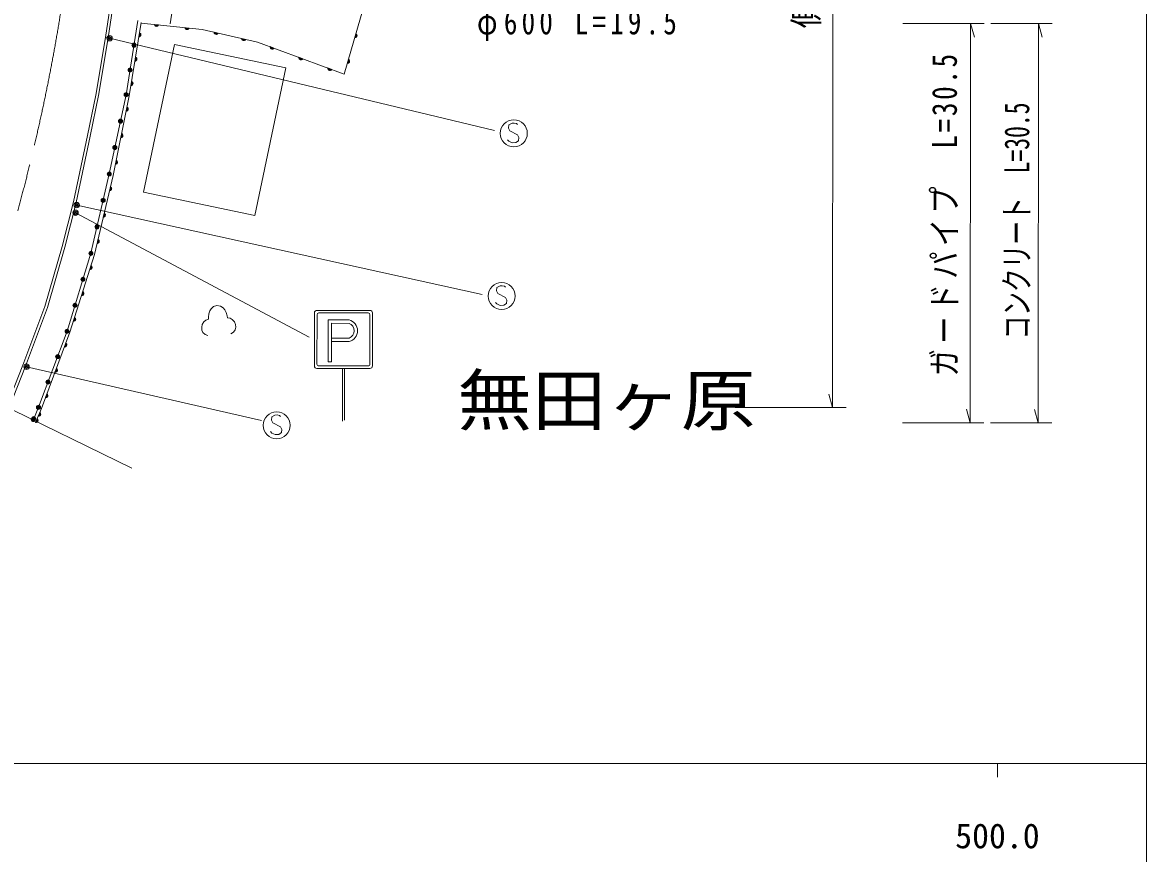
# Model space of a CAD drawing. Units: millimetres, scale not verified. Extents: x 40000 to 680000, y 20000 to 380000.
# Drawn here: x 496064 to 579000, y 198357 to 259664 of the extents above; entities that cross this region are included whole.
import ezdxf
from ezdxf.enums import TextEntityAlignment as Align

# ---------------------------------------------------------------- set-up
doc = ezdxf.new("R2010")
doc.units = ezdxf.units.MM
doc.header["$LTSCALE"] = 1000
doc.linetypes.add('CHAIN', pattern=[18.5, 12, -1.5, 3.5, -1.5])
for name, color, linetype, lineweight in [('M-BGD', 7, 'Continuous', 13), ('M-BMK', 2, 'CHAIN', 13), ('M-BMK-SRVR', 3, 'Continuous', 13), ('M-STR-HTXT', 7, 'Continuous', 13), ('M-STR-STRC', 7, 'Continuous', 13), ('M-TTL-BAND', 7, 'Continuous', 13)]:
    doc.layers.add(name, color=color, linetype=linetype, lineweight=lineweight)
doc.layers.add('M-BMK-HTXT', color=7, linetype='Continuous')
doc.styles.add('ＭＳ ゴシック', font='')
doc.styles.get('ＭＳ ゴシック').set_extended_font_data('MS Gothic')

msp = doc.modelspace()

# ---------------------------------------------------------------- linework, layer by layer
at = {"layer": 'M-BGD'}
for p, q in [((509654, 277107), (506972, 259563)), ((504579, 259822), (503713, 254331)), ((504673, 258615), (504717, 258888)), ((504734, 258879), (504692, 258619)), ((504710, 258622), (504751, 258870)), ((504766, 258850), (504731, 258636)), ((504752, 258651), (504781, 258829)), ((504794, 258796), (504774, 258678)), ((505808, 259500), (506082, 259471)), ((506075, 259453), (505812, 259481)), ((505816, 259463), (506067, 259436)), ((506047, 259420), (505832, 259443)), ((505848, 259423), (506027, 259404)), ((505995, 259389), (505876, 259402)), ((508065, 259260), (508339, 259231)), ((508331, 259214), (508069, 259241)), ((508073, 259223), (508323, 259196)), ((508304, 259180), (508089, 259203)), ((508105, 259183), (508284, 259164)), ((508252, 259150), (508133, 259162)), ((510212, 258926), (510482, 258865)), ((510472, 258849), (510214, 258907)), ((510216, 258888), (510462, 258832)), ((510440, 258819), (510230, 258867)), ((510243, 258845), (510419, 258805)), ((510386, 258794), (510269, 258821)), ((520599, 258552), (520675, 258817)), ((520691, 258806), (520618, 258552)), ((520637, 258553), (520706, 258795)), ((520719, 258773), (520659, 258565)), ((502391, 258527), (502194, 258560)), ((512250, 258465), (512519, 258404)), ((512509, 258388), (512252, 258446)), ((512254, 258427), (512499, 258372)), ((512478, 258358), (512267, 258406)), ((512281, 258384), (512456, 258345)), ((512423, 258334), (512306, 258360)), ((520681, 258578), (520731, 258751)), ((520740, 258717), (520707, 258602)), ((514585, 257749), (514337, 257841)), ((514337, 257822), (514573, 257734)), ((514338, 257860), (514597, 257764)), ((514550, 257724), (514347, 257798)), ((514358, 257775), (514527, 257713)), ((514493, 257707), (514380, 257748)), ((504379, 256815), (504424, 257087)), ((504441, 257079), (504398, 256818)), ((504417, 256821), (504457, 257070)), ((504472, 257049), (504438, 256836)), ((504458, 256851), (504487, 257029)), ((504500, 256996), (504481, 256878)), ((516718, 256963), (516470, 257054)), ((516470, 257035), (516706, 256948)), ((516471, 257073), (516730, 256978)), ((516683, 256937), (516481, 257012)), ((516491, 256989), (516660, 256927)), ((516626, 256920), (516513, 256962)), ((518604, 256287), (518863, 256191)), ((520057, 256667), (520133, 256933)), ((520149, 256922), (520076, 256668)), ((520094, 256669), (520164, 256911)), ((520176, 256889), (520117, 256681)), ((520139, 256694), (520189, 256867)), ((520198, 256833), (520165, 256717)), ((518603, 256249), (518839, 256162)), ((518851, 256177), (518604, 256268)), ((518816, 256151), (518614, 256226)), ((518624, 256203), (518793, 256140)), ((518759, 256134), (518646, 256175)), ((504086, 255015), (504130, 255287)), ((504147, 255278), (504105, 255018)), ((504124, 255021), (504164, 255269)), ((504179, 255249), (504144, 255036)), ((504165, 255050), (504194, 255228)), ((504207, 255196), (504187, 255077)), ((503713, 254331), (502466, 248494)), ((503735, 253135), (503790, 253405)), ((503806, 253396), (503753, 253137)), ((503772, 253139), (503822, 253386)), ((503837, 253365), (503794, 253153)), ((503815, 253167), (503851, 253344)), ((503862, 253311), (503838, 253193)), ((503336, 251174), (503391, 251445)), ((503407, 251435), (503355, 251177)), ((503374, 251179), (503424, 251426)), ((503438, 251405), (503395, 251193)), ((503416, 251207), (503452, 251383)), ((503464, 251350), (503440, 251233)), ((502937, 249214), (502992, 249484)), ((503009, 249475), (502956, 249216)), ((502975, 249219), (503025, 249466)), ((503039, 249444), (502996, 249233)), ((503017, 249247), (503053, 249423)), ((503065, 249390), (503041, 249272)), ((502466, 248494), (501113, 242636)), ((502504, 247262), (502567, 247530)), ((502584, 247521), (502523, 247264)), ((502542, 247265), (502600, 247511)), ((502613, 247489), (502563, 247279)), ((502585, 247292), (502626, 247467)), ((502637, 247434), (502609, 247317)), ((502045, 245317), (502108, 245586)), ((502124, 245576), (502063, 245319)), ((502082, 245321), (502140, 245566)), ((502154, 245544), (502104, 245334)), ((502126, 245347), (502167, 245523)), ((502178, 245489), (502150, 245372)), ((501585, 243373), (501649, 243641)), ((501665, 243631), (501604, 243374)), ((501623, 243376), (501681, 243621)), ((501694, 243600), (501645, 243389)), ((501666, 243403), (501708, 243578)), ((501718, 243545), (501691, 243428)), ((501113, 242636), (499352, 236883)), ((501044, 241446), (501127, 241710)), ((501142, 241698), (501063, 241447)), ((501082, 241447), (501158, 241687)), ((501169, 241665), (501104, 241459)), ((501127, 241471), (501181, 241642)), ((501189, 241608), (501153, 241494)), ((500441, 239536), (500524, 239799)), ((500539, 239788), (500460, 239536)), ((500479, 239537), (500555, 239777)), ((500567, 239754), (500502, 239548)), ((500524, 239560), (500578, 239732)), ((500586, 239698), (500550, 239583)), ((499838, 237625), (499921, 237889)), ((499937, 237878), (499857, 237626)), ((499876, 237626), (499952, 237866)), ((499964, 237844), (499899, 237638)), ((499921, 237650), (499975, 237821)), ((499984, 237787), (499947, 237673)), ((499352, 236883), (497247, 231275)), ((499179, 235736), (499276, 235994)), ((499291, 235982), (499198, 235735)), ((499217, 235734), (499306, 235970)), ((499316, 235947), (499240, 235745)), ((499264, 235755), (499327, 235924)), ((499333, 235890), (499291, 235777)), ((498479, 233863), (498576, 234122)), ((498590, 234110), (498498, 233863)), ((498517, 233862), (498605, 234098)), ((498616, 234075), (498540, 233873)), ((498563, 233883), (498626, 234052)), ((498633, 234017), (498591, 233905)), ((497779, 231991), (497875, 232250)), ((497890, 232238), (497798, 231991)), ((497816, 231990), (497905, 232226)), ((497915, 232203), (497840, 232001)), ((497863, 232011), (497926, 232180)), ((497932, 232145), (497890, 232033)), ((497247, 231275), (496891, 230435)), ((497243, 230628), (497350, 230882)), ((497364, 230870), (497262, 230627)), ((497281, 230625), (497378, 230857)), ((497388, 230834), (497304, 230635)), ((497328, 230644), (497398, 230810)), ((497403, 230776), (497356, 230665)), ((496891, 230435), (496862, 230366)), ((497048, 230165), (497155, 230419)), ((497169, 230407), (497067, 230163)), ((497070, 230264), (497100, 230334)), ((497086, 230162), (497183, 230394)), ((497193, 230370), (497109, 230171)), ((497133, 230181), (497203, 230347)), ((497208, 230312), (497161, 230202))]:
    msp.add_line(p, q, dxfattribs=at)
for points in [[(502194, 258560), (502725, 262203), (503081, 265153), (503419, 268187), (503690, 271248), (504011, 277125), (504271, 279158), (504777, 281095), (505319, 283031)], [(502391, 258527), (502923, 262176), (503280, 265131), (503618, 268167), (503889, 271234), (504211, 277107), (504468, 279120), (504970, 281043), (505511, 282977)], [(504819, 259623), (509332, 259143), (513407, 258222), (519806, 255863), (522517, 265284), (529521, 266555)], [(497100, 230334), (497460, 231191), (499561, 236807), (501370, 242539), (502748, 248373), (503944, 254254), (504824, 259655)], [(502194, 258560), (501470, 254306), (500864, 251331), (499825, 246428), (499004, 243139), (497711, 238709), (496098, 234378), (494918, 231393)], [(502391, 258527), (501666, 254266), (501060, 251289), (500020, 246383), (499197, 243087), (497901, 238646), (496284, 234304), (495098, 231306)], [(511434, 236700), (511625, 236816), (511762, 236978), (511796, 237182), (511780, 237381), (511713, 237576), (511547, 237763), (511390, 237851), (511186, 237884), (511174, 238034), (511104, 238279), (510988, 238470), (510876, 238611), (510664, 238744), (510411, 238774), (510166, 238703), (509979, 238537), (509891, 238380), (509808, 238172), (509779, 237919), (509791, 237769), (509596, 237703), (509454, 237591), (509321, 237380), (509288, 237176), (509304, 236977), (509371, 236782), (509532, 236644), (509740, 236561)]]:
    msp.add_lwpolyline(points, dxfattribs=at)
for points in [[(504701, 258903), (504735, 258885), (504762, 258862), (504787, 258828), (504799, 258795), (504806, 258758), (504798, 258711), (504780, 258677), (504758, 258650), (504723, 258626), (504691, 258613), (504653, 258607)], [(506096, 259487), (506081, 259453), (506060, 259425), (506027, 259398), (505995, 259383), (505958, 259375), (505910, 259380), (505875, 259396), (505848, 259417), (505821, 259450), (505806, 259482), (505798, 259519)], [(508353, 259247), (508337, 259213), (508316, 259185), (508283, 259158), (508251, 259144), (508214, 259135), (508167, 259140), (508132, 259156), (508104, 259177), (508078, 259210), (508063, 259242), (508055, 259279)], [(510497, 258880), (510478, 258847), (510453, 258822), (510418, 258799), (510384, 258789), (510347, 258785), (510300, 258795), (510267, 258815), (510242, 258839), (510219, 258875), (510208, 258908), (510205, 258946)], [(520661, 258833), (520692, 258812), (520716, 258786), (520737, 258749), (520746, 258715), (520747, 258677), (520734, 258631), (520712, 258600), (520687, 258576), (520650, 258556), (520616, 258547), (520578, 258545)], [(504982, 247153), (507283, 258049), (515499, 256314), (513198, 245417)], [(512535, 258419), (512515, 258387), (512491, 258361), (512455, 258339), (512422, 258328), (512384, 258324), (512337, 258335), (512305, 258354), (512279, 258378), (512257, 258414), (512246, 258448), (512242, 258485)], [(504408, 257102), (504442, 257085), (504468, 257062), (504493, 257028), (504506, 256995), (504512, 256958), (504504, 256910), (504487, 256877), (504464, 256850), (504430, 256825), (504397, 256812), (504360, 256806)], [(514614, 257777), (514591, 257747), (514563, 257725), (514525, 257707), (514491, 257701), (514453, 257702), (514408, 257719), (514378, 257742), (514356, 257770), (514338, 257808), (514332, 257843), (514333, 257881)], [(516747, 256990), (516724, 256961), (516697, 256939), (516658, 256921), (516624, 256915), (516586, 256916), (516541, 256932), (516511, 256956), (516489, 256983), (516471, 257022), (516465, 257056), (516466, 257094)], [(518881, 256204), (518857, 256175), (518830, 256153), (518791, 256135), (518757, 256128), (518719, 256130), (518674, 256146), (518644, 256170), (518622, 256197), (518604, 256236), (518598, 256270), (518599, 256308)], [(520119, 256949), (520150, 256928), (520174, 256902), (520195, 256865), (520204, 256831), (520205, 256793), (520192, 256747), (520170, 256716), (520145, 256692), (520108, 256671), (520074, 256662), (520036, 256661)], [(504115, 255302), (504148, 255284), (504175, 255262), (504200, 255227), (504213, 255195), (504219, 255157), (504211, 255110), (504193, 255076), (504171, 255049), (504136, 255025), (504104, 255012), (504066, 255006)], [(503774, 253420), (503807, 253401), (503833, 253378), (503856, 253342), (503868, 253309), (503873, 253272), (503863, 253225), (503844, 253192), (503821, 253166), (503785, 253143), (503752, 253131), (503715, 253126)], [(503376, 251460), (503409, 251441), (503434, 251418), (503458, 251382), (503469, 251349), (503474, 251312), (503465, 251264), (503446, 251232), (503422, 251206), (503387, 251182), (503354, 251171), (503316, 251166)], [(502977, 249500), (503010, 249481), (503036, 249457), (503059, 249422), (503071, 249389), (503075, 249351), (503066, 249304), (503047, 249271), (503023, 249245), (502988, 249222), (502955, 249210), (502917, 249206)], [(502553, 247546), (502585, 247526), (502610, 247502), (502632, 247466), (502643, 247433), (502646, 247395), (502635, 247348), (502615, 247316), (502591, 247291), (502555, 247268), (502521, 247258), (502484, 247254)], [(502093, 245602), (502126, 245582), (502151, 245557), (502173, 245521), (502184, 245488), (502187, 245450), (502176, 245403), (502156, 245371), (502131, 245346), (502095, 245324), (502062, 245313), (502024, 245310)], [(501634, 243657), (501666, 243637), (501691, 243613), (501713, 243577), (501724, 243543), (501728, 243505), (501716, 243459), (501697, 243426), (501672, 243401), (501636, 243379), (501603, 243368), (501565, 243365)], [(501113, 241726), (501144, 241704), (501167, 241678), (501187, 241640), (501195, 241606), (501196, 241568), (501181, 241523), (501159, 241492), (501133, 241469), (501095, 241449), (501061, 241441), (501023, 241440)], [(500510, 239816), (500541, 239794), (500564, 239768), (500584, 239730), (500592, 239696), (500593, 239658), (500578, 239612), (500556, 239581), (500530, 239558), (500492, 239539), (500458, 239531), (500420, 239530)], [(499908, 237906), (499938, 237883), (499962, 237857), (499981, 237819), (499989, 237785), (499990, 237747), (499975, 237702), (499953, 237671), (499927, 237648), (499889, 237628), (499855, 237620), (499817, 237619)], [(499263, 236012), (499293, 235988), (499315, 235960), (499332, 235922), (499339, 235887), (499337, 235849), (499320, 235805), (499297, 235775), (499269, 235753), (499231, 235736), (499196, 235729), (499158, 235731)], [(498563, 234140), (498593, 234116), (498614, 234088), (498632, 234050), (498638, 234015), (498637, 233977), (498620, 233932), (498596, 233903), (498569, 233881), (498530, 233864), (498496, 233857), (498458, 233859)], [(497863, 232267), (497892, 232244), (497914, 232216), (497931, 232178), (497938, 232143), (497936, 232105), (497920, 232060), (497896, 232031), (497868, 232009), (497830, 231991), (497795, 231985), (497757, 231986)], [(497338, 230900), (497366, 230875), (497387, 230847), (497403, 230808), (497408, 230773), (497405, 230736), (497387, 230691), (497362, 230663), (497333, 230642), (497294, 230626), (497259, 230621), (497222, 230624)], [(497143, 230437), (497172, 230412), (497192, 230384), (497208, 230345), (497213, 230310), (497210, 230272), (497192, 230228), (497167, 230199), (497139, 230179), (497099, 230163), (497065, 230158), (497027, 230160)]]:
    msp.add_lwpolyline(points, close=True, dxfattribs=at)
for centre, radius in [((504290, 257992), 150), ((504290, 257992), 132), ((504290, 257992), 114), ((504290, 257992), 96), ((504290, 257992), 78), ((504290, 257992), 60), ((504290, 257992), 42), ((504290, 257992), 24), ((504290, 257992), 6), ((504002, 256161), 150), ((504002, 256161), 132), ((504002, 256161), 114), ((504002, 256161), 96), ((504002, 256161), 78), ((504002, 256161), 60), ((504002, 256161), 42), ((504002, 256161), 24), ((504002, 256161), 6), ((503713, 254331), 150), ((503713, 254331), 132), ((503713, 254331), 114), ((503713, 254331), 96), ((503713, 254331), 78), ((503713, 254331), 60), ((503713, 254331), 42), ((503713, 254331), 24), ((503713, 254331), 6), ((503297, 252385), 150), ((503297, 252385), 132), ((503297, 252385), 114), ((503297, 252385), 96), ((503297, 252385), 78), ((503297, 252385), 60), ((503297, 252385), 42), ((503297, 252385), 24), ((503297, 252385), 6), ((502881, 250440), 150), ((502881, 250440), 132), ((502881, 250440), 114), ((502881, 250440), 96), ((502881, 250440), 78), ((502881, 250440), 60), ((502881, 250440), 42), ((502881, 250440), 24), ((502881, 250440), 6), ((502466, 248494), 150), ((502466, 248494), 132), ((502466, 248494), 114), ((502466, 248494), 96), ((502466, 248494), 78), ((502466, 248494), 60), ((502466, 248494), 42), ((502466, 248494), 24), ((502466, 248494), 6), ((502015, 246541), 150), ((502015, 246541), 132), ((502015, 246541), 114), ((502015, 246541), 96), ((502015, 246541), 78), ((502015, 246541), 60), ((502015, 246541), 42), ((502015, 246541), 24), ((502015, 246541), 6), ((501564, 244589), 150), ((501564, 244589), 132), ((501564, 244589), 114), ((501564, 244589), 96), ((501564, 244589), 78), ((501564, 244589), 60), ((501564, 244589), 42), ((501564, 244589), 24), ((501564, 244589), 6), ((501113, 242636), 150), ((501113, 242636), 132), ((501113, 242636), 114), ((501113, 242636), 96), ((501113, 242636), 78), ((501113, 242636), 60), ((501113, 242636), 42), ((501113, 242636), 24), ((501113, 242636), 6), ((500526, 240718), 150), ((500526, 240718), 132), ((500526, 240718), 114), ((500526, 240718), 96), ((500526, 240718), 78), ((500526, 240718), 60), ((500526, 240718), 42), ((500526, 240718), 24), ((500526, 240718), 6), ((499939, 238801), 150), ((499939, 238801), 132), ((499939, 238801), 114), ((499939, 238801), 96), ((499939, 238801), 78), ((499939, 238801), 60), ((499939, 238801), 42), ((499939, 238801), 24), ((499939, 238801), 6), ((499352, 236883), 150), ((499352, 236883), 132), ((499352, 236883), 114), ((499352, 236883), 96), ((499352, 236883), 78), ((499352, 236883), 60), ((499352, 236883), 42), ((499352, 236883), 24), ((499352, 236883), 6), ((498651, 235014), 150), ((498651, 235014), 132), ((498651, 235014), 114), ((498651, 235014), 96), ((498651, 235014), 78), ((498651, 235014), 60), ((498651, 235014), 42), ((498651, 235014), 24), ((498651, 235014), 6), ((497949, 233144), 150), ((497949, 233144), 132), ((497949, 233144), 114), ((497949, 233144), 96), ((497949, 233144), 78), ((497949, 233144), 60), ((497949, 233144), 42), ((497949, 233144), 24), ((497949, 233144), 6), ((497247, 231275), 150), ((497247, 231275), 132), ((496891, 230435), 150), ((496891, 230435), 150), ((496891, 230435), 132), ((496891, 230435), 132), ((497247, 231275), 114), ((497247, 231275), 96), ((497247, 231275), 78), ((497247, 231275), 60), ((497247, 231275), 42), ((497247, 231275), 24), ((497247, 231275), 6), ((496862, 230366), 150), ((496862, 230366), 132), ((496862, 230366), 114), ((496862, 230366), 96), ((496891, 230435), 114), ((496891, 230435), 114), ((496862, 230366), 78), ((496891, 230435), 96), ((496891, 230435), 96), ((496862, 230366), 60), ((496891, 230435), 78), ((496891, 230435), 78), ((496862, 230366), 42), ((496891, 230435), 60), ((496891, 230435), 60), ((496862, 230366), 24), ((496891, 230435), 42), ((496891, 230435), 42), ((496862, 230366), 6), ((496891, 230435), 24), ((496891, 230435), 24), ((496891, 230435), 6), ((496891, 230435), 6)]:
    msp.add_circle(centre, radius, dxfattribs=at)
at = {"layer": 'M-BMK'}
msp.add_arc((360660, 282643), 140000, 339.20272, 359.98999, dxfattribs=at)
at = {"layer": 'M-BMK-SRVR'}
msp.add_line((491538, 232934), (504122, 226784), dxfattribs=at)
at = {"layer": 'M-STR-HTXT'}
for p, q in [((555828, 231256), (555874, 293888)), ((567020, 259591), (561015, 259595)), ((565999, 230129), (566020, 259592)), ((566020, 259592), (566300, 258591)), ((572026, 259587), (567520, 259591)), ((571005, 230125), (571026, 259588)), ((571026, 259588), (571306, 258588)), ((555828, 231256), (555549, 232256)), ((548644, 231261), (556828, 231255)), ((565999, 230129), (565720, 231129)), ((571005, 230125), (570725, 231125)), ((560993, 230132), (566999, 230128)), ((567499, 230127), (572005, 230124))]:
    msp.add_line(p, q, dxfattribs=at)
at = {"layer": 'M-STR-STRC'}
for p, q in [((502493, 258504), (530883, 251704)), ((499983, 245628), (517228, 236459)), ((500063, 246190), (529993, 239595)), ((517604, 238236), (517601, 234332)), ((517793, 234460), (517796, 238108)), ((521700, 238425), (517796, 238428)), ((521572, 238233), (517924, 238236)), ((521700, 238105), (521697, 234457)), ((521889, 234329), (521892, 238233)), ((518874, 236376), (520177, 236375)), ((518874, 236120), (520176, 236119)), ((513698, 230310), (496365, 234266)), ((517793, 234140), (521697, 234137)), ((521569, 234329), (517921, 234332)), ((518616, 234629), (518872, 234629)), ((519675, 234139), (519675, 230262)), ((519815, 234139), (519815, 230323))]:
    msp.add_line(p, q, dxfattribs=at)
for points in [[(532597, 252140), (532512, 252216), (532350, 252247), (532190, 252237), (531958, 252104), (531931, 251862), (532023, 251667), (532600, 251379), (532691, 251184), (532665, 250942), (532472, 250811), (532193, 250795), (531946, 250901), (531860, 251017)], [(531707, 240141), (531623, 240216), (531461, 240247), (531301, 240238), (531068, 240104), (531042, 239862), (531133, 239667), (531711, 239380), (531802, 239185), (531776, 238943), (531583, 238812), (531303, 238796), (531057, 238902), (530970, 239017)], [(518616, 234629), (518619, 237726), (520168, 237725)], [(518872, 234629), (518875, 237470), (520168, 237469)], [(515101, 230604), (515017, 230680), (514855, 230710), (514695, 230701), (514462, 230568), (514436, 230326), (514527, 230131), (515105, 229843), (515196, 229648), (515170, 229406), (514977, 229275), (514697, 229259), (514451, 229365), (514364, 229480)]]:
    msp.add_lwpolyline(points, dxfattribs=at)
for centre, radius in [((502493, 258504), 200), ((502493, 258504), 120), ((502493, 258504), 40), ((532314, 251483), 1000), ((500063, 246190), 200), ((499983, 245628), 200), ((499983, 245628), 120), ((500063, 246190), 120), ((499983, 245628), 40), ((500063, 246190), 40), ((531424, 239484), 1000), ((496365, 234266), 200), ((496365, 234266), 120), ((496365, 234266), 40), ((514818, 229947), 1000)]:
    msp.add_circle(centre, radius, dxfattribs=at)
for centre, radius, start, end in [((517796, 238236), 192, 89.95801, 179.95801), ((517924, 238108), 128, 89.95801, 179.95801), ((521572, 238106), 128, 359.95825, 89.95825), ((521700, 238233), 192, 359.95825, 89.95825), ((519950, 236921), 833, 285.78027, 74.80933), ((519931, 236920), 598, 294.25781, 66.64722), ((517793, 234332), 192, 179.95801, 269.95801), ((517921, 234460), 128, 179.95801, 269.95801), ((521569, 234458), 128, 269.95801, 359.95825), ((521697, 234329), 192, 269.95801, 359.95825)]:
    msp.add_arc(centre, radius, start, end, dxfattribs=at)
at = {"layer": 'M-TTL-BAND'}
for p, q in [((579000, 20000), (579000, 370000)), ((40000, 205000), (579000, 205000)), ((568000, 205000), (568000, 204000))]:
    msp.add_line(p, q, dxfattribs=at)

# ---------------------------------------------------------------- texts
at = {"layer": 'M-BMK-HTXT', "style": 'ＭＳ ゴシック', "width": 1.1}
msp.add_text('無田ヶ原 ', height=3666, dxfattribs=at).set_placement((528144, 228866), align=Align.BOTTOM_LEFT)
at = {"layer": 'M-STR-HTXT', "style": 'ＭＳ ゴシック'}
for s, width, p in [('側\u3000\u3000溝\u3000L=70.0', 0.9, (555349, 259230)), ('コンクリート\u3000L=30.5', 0.7, (570897, 236275))]:
    msp.add_text(s, height=1833, rotation=90, dxfattribs=dict(at, width=width)).set_placement(p, align=Align.BOTTOM_LEFT)
at = {"layer": 'M-STR-HTXT', "insert": (529599, 258289), "char_height": 1833, "attachment_point": 7, "style": 'ＭＳ ゴシック'}
msp.add_mtext('\\T1.31;\\W0.8;φ600\\~L=19.5', dxfattribs=at)
at = {"layer": 'M-STR-HTXT', "insert": (565113, 233562), "char_height": 1833, "attachment_point": 7, "rotation": 90, "style": 'ＭＳ ゴシック'}
msp.add_mtext('\\T1.2;\\W0.8;ガードパイプ\u3000L=30.5', dxfattribs=at)
at = {"layer": 'M-TTL-BAND', "style": 'ＭＳ ゴシック'}
msp.add_text('500.0', height=1833, dxfattribs=at).set_placement((568000, 198195), align=Align.BOTTOM_CENTER)

doc.saveas('drawing.dxf')
